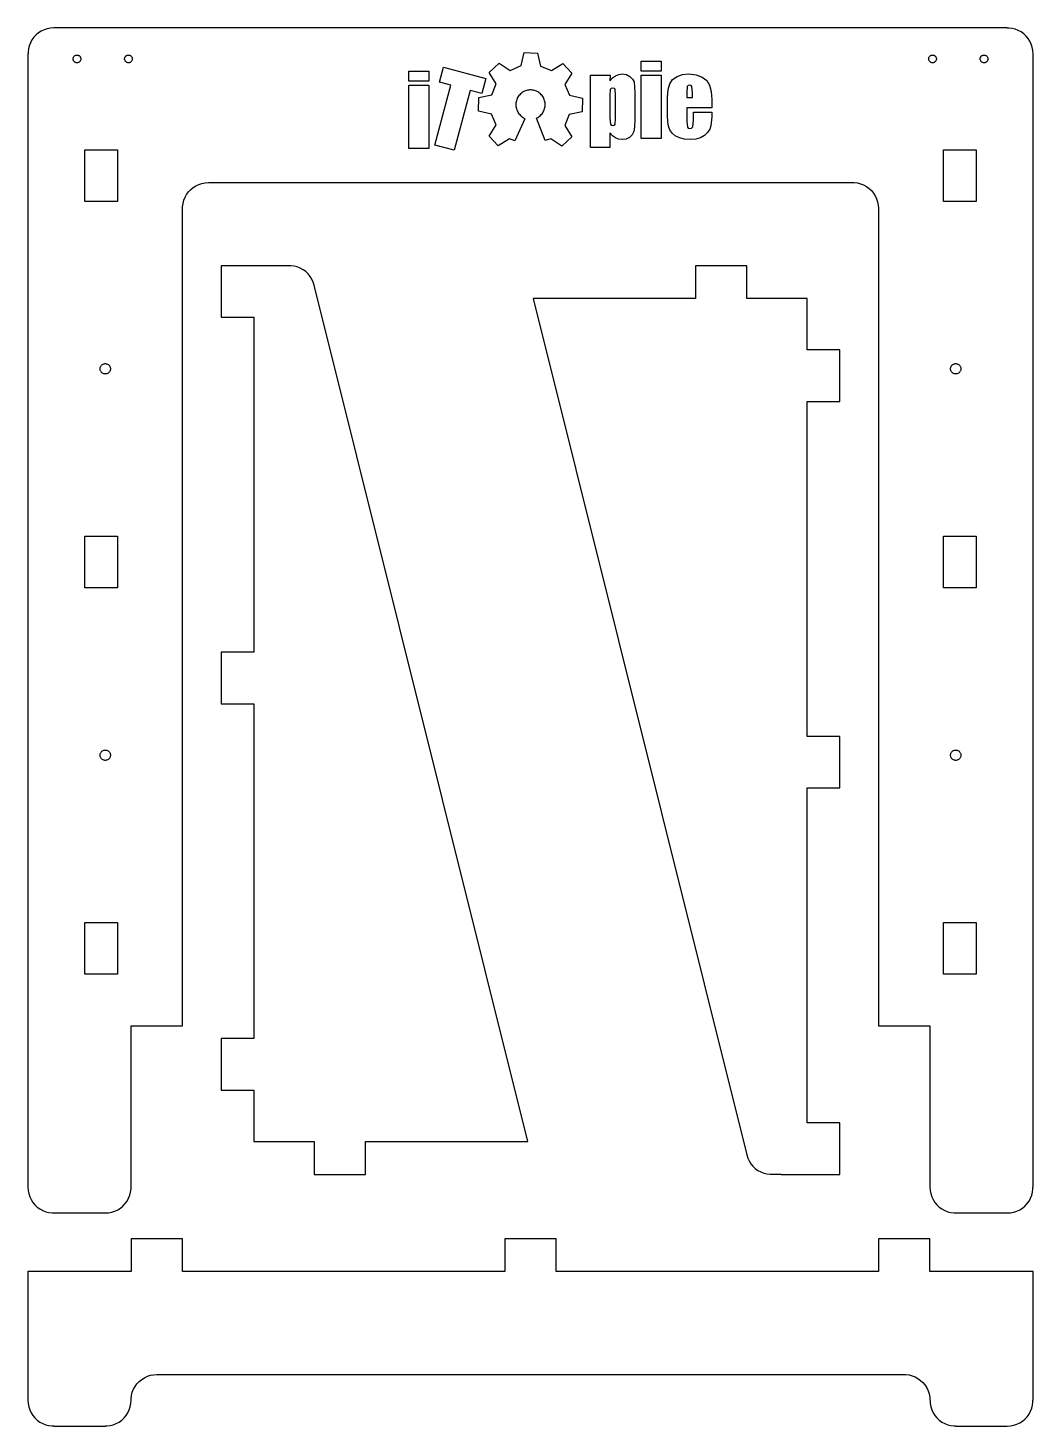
# Model space of a CAD drawing. Header units: metres. Extents: x -400 to 400, y 10 to 553.
# Drawn here: x -400 to -10, y 10 to 553 of the extents above; entities that cross this region are included whole.
import ezdxf

# ---------------------------------------------------------------- set-up
doc = ezdxf.new("R2010")
doc.units = ezdxf.units.M

msp = doc.modelspace()

# ---------------------------------------------------------------- linework, layer by layer
for p, q in [((-397.705, 549.074), (-398.443, 548.058)), ((-396.845, 549.99), (-397.705, 549.074)), ((-395.878, 550.79), (-396.845, 549.99)), ((-394.818, 551.463), (-395.878, 550.79)), ((-393.681, 551.998), (-394.818, 551.463)), ((-392.487, 552.386), (-393.681, 551.998)), ((-391.253, 552.621), (-392.487, 552.386)), ((-390, 552.7), (-391.253, 552.621)), ((-20, 552.7), (-390, 552.7)), ((-20, 552.68), (-20, 552.7)), ((-19.3721, 552.68), (-20, 552.68)), ((-18.1262, 552.523), (-19.3721, 552.68)), ((-16.9098, 552.211), (-18.1262, 552.523)), ((-15.7422, 551.748), (-16.9098, 552.211)), ((-14.6417, 551.143), (-15.7422, 551.748)), ((-13.6257, 550.405), (-14.6417, 551.143)), ((-12.7103, 549.545), (-13.6257, 550.405)), ((-11.9098, 548.578), (-12.7103, 549.545)), ((-11.2369, 547.518), (-11.9098, 548.578)), ((-399.98, 542.7), (-400, 542.7)), ((-400, 542.7), (-400, 102.7)), ((-399.823, 544.574), (-399.98, 543.328)), ((-399.98, 543.328), (-399.98, 542.7)), ((-399.511, 545.79), (-399.823, 544.574)), ((-399.048, 546.958), (-399.511, 545.79)), ((-398.443, 548.058), (-399.048, 546.958)), ((-208.661, 538.076), (-207.47, 543.134)), ((-207.47, 543.134), (-202.273, 542.923)), ((-202.273, 542.923), (-201.183, 537.884)), ((-10.7022, 546.381), (-11.2369, 547.518)), ((-10.3142, 545.187), (-10.7022, 546.381)), ((-10.0788, 543.953), (-10.3142, 545.187)), ((-10, 542.7), (-10.0788, 543.953)), ((-10, 102.7), (-10, 542.7)), ((-382.5, 540.7), (-382.488, 540.888)), ((-382.488, 540.512), (-382.5, 540.7)), ((-382.488, 540.888), (-382.453, 541.073)), ((-382.453, 540.327), (-382.488, 540.512)), ((-382.453, 541.073), (-382.395, 541.252)), ((-382.395, 540.148), (-382.453, 540.327)), ((-382.395, 541.252), (-382.314, 541.423)), ((-382.314, 539.977), (-382.395, 540.148)), ((-382.314, 541.423), (-382.214, 541.582)), ((-382.214, 539.818), (-382.314, 539.977)), ((-382.214, 541.582), (-382.093, 541.727)), ((-382.093, 539.673), (-382.214, 539.818)), ((-382.093, 541.727), (-381.956, 541.856)), ((-381.956, 539.544), (-382.093, 539.673)), ((-381.956, 541.856), (-381.804, 541.966)), ((-381.804, 539.434), (-381.956, 539.544)), ((-381.804, 541.966), (-381.639, 542.057)), ((-381.639, 539.343), (-381.804, 539.434)), ((-381.639, 542.057), (-381.464, 542.127)), ((-381.464, 539.273), (-381.639, 539.343)), ((-381.464, 542.127), (-381.281, 542.173)), ((-381.281, 539.227), (-381.464, 539.273)), ((-381.281, 542.173), (-381.094, 542.197)), ((-381.094, 539.203), (-381.281, 539.227)), ((-381.094, 542.197), (-380.906, 542.197)), ((-380.906, 539.203), (-381.094, 539.203)), ((-380.906, 542.197), (-380.719, 542.173)), ((-380.719, 539.227), (-380.906, 539.203)), ((-380.719, 542.173), (-380.536, 542.127)), ((-380.536, 539.273), (-380.719, 539.227)), ((-380.536, 542.127), (-380.361, 542.057)), ((-380.361, 539.343), (-380.536, 539.273)), ((-380.361, 542.057), (-380.196, 541.966)), ((-380.196, 539.434), (-380.361, 539.343)), ((-380.196, 541.966), (-380.044, 541.856)), ((-380.044, 539.544), (-380.196, 539.434)), ((-380.044, 541.856), (-379.907, 541.727)), ((-379.907, 539.673), (-380.044, 539.544)), ((-379.907, 541.727), (-379.786, 541.582)), ((-379.786, 539.818), (-379.907, 539.673)), ((-379.786, 541.582), (-379.686, 541.423)), ((-379.686, 539.977), (-379.786, 539.818)), ((-379.686, 541.423), (-379.605, 541.252)), ((-379.605, 540.148), (-379.686, 539.977)), ((-379.605, 541.252), (-379.547, 541.073)), ((-379.547, 540.327), (-379.605, 540.148)), ((-379.547, 541.073), (-379.512, 540.888)), ((-379.512, 540.512), (-379.547, 540.327)), ((-379.512, 540.888), (-379.5, 540.7)), ((-379.5, 540.7), (-379.512, 540.512)), ((-362.5, 540.7), (-362.488, 540.888)), ((-362.488, 540.512), (-362.5, 540.7)), ((-362.488, 540.888), (-362.453, 541.073)), ((-362.453, 540.327), (-362.488, 540.512)), ((-362.453, 541.073), (-362.395, 541.252)), ((-362.395, 540.148), (-362.453, 540.327)), ((-362.395, 541.252), (-362.314, 541.423)), ((-362.314, 539.977), (-362.395, 540.148)), ((-362.314, 541.423), (-362.214, 541.582)), ((-362.214, 539.818), (-362.314, 539.977)), ((-362.214, 541.582), (-362.093, 541.727)), ((-362.093, 539.673), (-362.214, 539.818)), ((-362.093, 541.727), (-361.956, 541.856)), ((-361.956, 539.544), (-362.093, 539.673)), ((-361.956, 541.856), (-361.804, 541.966)), ((-361.804, 539.434), (-361.956, 539.544)), ((-361.804, 541.966), (-361.639, 542.057)), ((-361.639, 539.343), (-361.804, 539.434)), ((-361.639, 542.057), (-361.464, 542.127)), ((-361.464, 539.273), (-361.639, 539.343)), ((-361.464, 542.127), (-361.281, 542.173)), ((-361.281, 539.227), (-361.464, 539.273)), ((-361.281, 542.173), (-361.094, 542.197)), ((-361.094, 539.203), (-361.281, 539.227)), ((-361.094, 542.197), (-360.906, 542.197)), ((-360.906, 539.203), (-361.094, 539.203)), ((-360.906, 542.197), (-360.719, 542.173)), ((-360.719, 539.227), (-360.906, 539.203)), ((-360.719, 542.173), (-360.536, 542.127)), ((-360.536, 539.273), (-360.719, 539.227)), ((-360.536, 542.127), (-360.361, 542.057)), ((-360.361, 539.343), (-360.536, 539.273)), ((-360.361, 542.057), (-360.196, 541.966)), ((-360.196, 539.434), (-360.361, 539.343)), ((-360.196, 541.966), (-360.044, 541.856)), ((-360.044, 539.544), (-360.196, 539.434)), ((-360.044, 541.856), (-359.907, 541.727)), ((-359.907, 539.673), (-360.044, 539.544)), ((-359.907, 541.727), (-359.786, 541.582)), ((-359.786, 539.818), (-359.907, 539.673)), ((-359.786, 541.582), (-359.686, 541.423)), ((-359.686, 539.977), (-359.786, 539.818)), ((-359.686, 541.423), (-359.605, 541.252)), ((-359.605, 540.148), (-359.686, 539.977)), ((-359.605, 541.252), (-359.547, 541.073)), ((-359.547, 540.327), (-359.605, 540.148)), ((-359.547, 541.073), (-359.512, 540.888)), ((-359.512, 540.512), (-359.547, 540.327)), ((-359.512, 540.888), (-359.5, 540.7)), ((-359.5, 540.7), (-359.512, 540.512)), ((-240.345, 531.638), (-238.791, 537.437)), ((-238.791, 537.437), (-222.324, 533.025)), ((-221.035, 535.469), (-217.212, 538.993)), ((-217.212, 538.993), (-212.877, 536.202)), ((-212.877, 536.202), (-208.661, 538.076)), ((-201.183, 537.884), (-196.877, 536.227)), ((-196.877, 536.227), (-192.458, 538.962)), ((-192.458, 538.962), (-188.933, 535.137)), ((-162.026, 535.887), (-162.026, 539.797)), ((-162.026, 539.797), (-154.318, 539.797)), ((-154.318, 539.797), (-154.318, 535.887)), ((-50.5, 540.7), (-50.4882, 540.888)), ((-50.4882, 540.512), (-50.5, 540.7)), ((-50.4882, 540.888), (-50.4529, 541.073)), ((-50.4529, 540.327), (-50.4882, 540.512)), ((-50.4529, 541.073), (-50.3947, 541.252)), ((-50.3947, 540.148), (-50.4529, 540.327)), ((-50.3947, 541.252), (-50.3145, 541.423)), ((-50.3145, 539.977), (-50.3947, 540.148)), ((-50.3145, 541.423), (-50.2135, 541.582)), ((-50.2135, 539.818), (-50.3145, 539.977)), ((-50.2135, 541.582), (-50.0934, 541.727)), ((-50.0934, 539.673), (-50.2135, 539.818)), ((-50.0934, 541.727), (-49.9561, 541.856)), ((-49.9561, 539.544), (-50.0934, 539.673)), ((-49.9561, 541.856), (-49.8037, 541.966)), ((-49.8037, 539.434), (-49.9561, 539.544)), ((-49.8037, 541.966), (-49.6387, 542.057)), ((-49.6387, 539.343), (-49.8037, 539.434)), ((-49.6387, 542.057), (-49.4635, 542.127)), ((-49.4635, 539.273), (-49.6387, 539.343)), ((-49.4635, 542.127), (-49.2811, 542.173)), ((-49.2811, 539.227), (-49.4635, 539.273)), ((-49.2811, 542.173), (-49.0942, 542.197)), ((-49.0942, 539.203), (-49.2811, 539.227)), ((-49.0942, 542.197), (-48.9058, 542.197)), ((-48.9058, 539.203), (-49.0942, 539.203)), ((-48.9058, 542.197), (-48.7189, 542.173)), ((-48.7189, 539.227), (-48.9058, 539.203)), ((-48.7189, 542.173), (-48.5365, 542.127)), ((-48.5365, 539.273), (-48.7189, 539.227)), ((-48.5365, 542.127), (-48.3613, 542.057)), ((-48.3613, 539.343), (-48.5365, 539.273)), ((-48.3613, 542.057), (-48.1963, 541.966)), ((-48.1963, 539.434), (-48.3613, 539.343)), ((-48.1963, 541.966), (-48.0439, 541.856)), ((-48.0439, 539.544), (-48.1963, 539.434)), ((-48.0439, 541.856), (-47.9066, 541.727)), ((-47.9066, 539.673), (-48.0439, 539.544)), ((-47.9066, 541.727), (-47.7865, 541.582)), ((-47.7865, 539.818), (-47.9066, 539.673)), ((-47.7865, 541.582), (-47.6855, 541.423)), ((-47.6855, 539.977), (-47.7865, 539.818)), ((-47.6855, 541.423), (-47.6053, 541.252)), ((-47.6053, 540.148), (-47.6855, 539.977)), ((-47.6053, 541.252), (-47.5471, 541.073)), ((-47.5471, 540.327), (-47.6053, 540.148)), ((-47.5471, 541.073), (-47.5118, 540.888)), ((-47.5118, 540.512), (-47.5471, 540.327)), ((-47.5118, 540.888), (-47.5, 540.7)), ((-47.5, 540.7), (-47.5118, 540.512)), ((-30.5, 540.7), (-30.4882, 540.888)), ((-30.4882, 540.512), (-30.5, 540.7)), ((-30.4882, 540.888), (-30.4529, 541.073)), ((-30.4529, 540.327), (-30.4882, 540.512)), ((-30.4529, 541.073), (-30.3947, 541.252)), ((-30.3947, 540.148), (-30.4529, 540.327)), ((-30.3947, 541.252), (-30.3145, 541.423)), ((-30.3145, 539.977), (-30.3947, 540.148)), ((-30.3145, 541.423), (-30.2135, 541.582)), ((-30.2135, 539.818), (-30.3145, 539.977)), ((-30.2135, 541.582), (-30.0935, 541.727)), ((-30.0935, 539.673), (-30.2135, 539.818)), ((-30.0935, 541.727), (-29.9561, 541.856)), ((-29.9561, 539.544), (-30.0935, 539.673)), ((-29.9561, 541.856), (-29.8037, 541.966)), ((-29.8037, 539.434), (-29.9561, 539.544)), ((-29.8037, 541.966), (-29.6387, 542.057)), ((-29.6387, 539.343), (-29.8037, 539.434)), ((-29.6387, 542.057), (-29.4635, 542.127)), ((-29.4635, 539.273), (-29.6387, 539.343)), ((-29.4635, 542.127), (-29.2811, 542.173)), ((-29.2811, 539.227), (-29.4635, 539.273)), ((-29.2811, 542.173), (-29.0942, 542.197)), ((-29.0942, 539.203), (-29.2811, 539.227)), ((-29.0942, 542.197), (-28.9058, 542.197)), ((-28.9058, 539.203), (-29.0942, 539.203)), ((-28.9058, 542.197), (-28.7189, 542.173)), ((-28.7189, 539.227), (-28.9058, 539.203)), ((-28.7189, 542.173), (-28.5365, 542.127)), ((-28.5365, 539.273), (-28.7189, 539.227)), ((-28.5365, 542.127), (-28.3613, 542.057)), ((-28.3613, 539.343), (-28.5365, 539.273)), ((-28.3613, 542.057), (-28.1963, 541.966)), ((-28.1963, 539.434), (-28.3613, 539.343)), ((-28.1963, 541.966), (-28.0439, 541.856)), ((-28.0439, 539.544), (-28.1963, 539.434)), ((-28.0439, 541.856), (-27.9066, 541.727)), ((-27.9066, 539.673), (-28.0439, 539.544)), ((-27.9066, 541.727), (-27.7865, 541.582)), ((-27.7865, 539.818), (-27.9066, 539.673)), ((-27.7865, 541.582), (-27.6855, 541.423)), ((-27.6855, 539.977), (-27.7865, 539.818)), ((-27.6855, 541.423), (-27.6053, 541.252)), ((-27.6053, 540.148), (-27.6855, 539.977)), ((-27.6053, 541.252), (-27.5471, 541.073)), ((-27.5471, 540.327), (-27.6053, 540.148)), ((-27.5471, 541.073), (-27.5118, 540.888)), ((-27.5118, 540.512), (-27.5471, 540.327)), ((-27.5118, 540.888), (-27.5, 540.7)), ((-27.5, 540.7), (-27.5118, 540.512)), ((-252.18, 531.987), (-252.18, 535.896)), ((-252.18, 535.896), (-244.471, 535.896)), ((-244.471, 531.987), (-252.18, 531.987)), ((-244.471, 535.896), (-244.471, 531.987)), ((-222.324, 533.025), (-223.878, 527.226)), ((-218.301, 531.05), (-221.035, 535.469)), ((-188.933, 535.137), (-191.724, 530.804)), ((-181.724, 506.295), (-181.724, 534.386)), ((-181.724, 534.386), (-174.108, 534.386)), ((-174.108, 534.386), (-174.237, 532.214)), ((-174.237, 532.214), (-173.187, 533.364)), ((-173.187, 533.364), (-172.032, 534.181)), ((-172.032, 534.181), (-170.772, 534.669)), ((-170.772, 534.669), (-169.401, 534.831)), ((-169.401, 534.831), (-167.777, 534.596)), ((-167.777, 534.596), (-166.391, 533.895)), ((-166.391, 533.895), (-165.359, 532.887)), ((-165.359, 532.887), (-164.806, 531.736)), ((-154.318, 535.887), (-162.026, 535.887)), ((-162.026, 509.797), (-162.026, 534.386)), ((-162.026, 534.386), (-154.318, 534.386)), ((-154.318, 534.386), (-154.318, 509.797)), ((-150.982, 530.986), (-149.834, 532.631)), ((-149.834, 532.631), (-148.129, 533.84)), ((-148.129, 533.84), (-145.998, 534.583)), ((-145.998, 534.583), (-143.57, 534.831)), ((-143.57, 534.831), (-140.696, 534.532)), ((-140.696, 534.532), (-138.373, 533.636)), ((-138.373, 533.636), (-136.631, 532.246)), ((-136.631, 532.246), (-135.501, 530.467)), ((-252.18, 505.896), (-252.18, 530.486)), ((-252.18, 530.486), (-244.471, 530.486)), ((-244.471, 530.486), (-244.471, 505.896)), ((-242.099, 507.265), (-235.888, 530.444)), ((-235.888, 530.444), (-240.345, 531.638)), ((-228.353, 528.426), (-234.563, 505.247)), ((-223.878, 527.226), (-228.353, 528.426)), ((-224.996, 525.652), (-219.958, 526.744)), ((-219.958, 526.744), (-218.301, 531.05)), ((-209.484, 526.46), (-209.747, 526.096)), ((-209.192, 526.801), (-209.484, 526.46)), ((-208.876, 527.118), (-209.192, 526.801)), ((-208.535, 527.409), (-208.876, 527.118)), ((-208.172, 527.673), (-208.535, 527.409)), ((-207.79, 527.907), (-208.172, 527.673)), ((-207.391, 528.11), (-207.79, 527.907)), ((-206.977, 528.282), (-207.391, 528.11)), ((-206.55, 528.421), (-206.977, 528.282)), ((-206.114, 528.525), (-206.55, 528.421)), ((-205.671, 528.596), (-206.114, 528.525)), ((-205.225, 528.631), (-205.671, 528.596)), ((-204.775, 528.631), (-205.225, 528.631)), ((-204.329, 528.596), (-204.775, 528.631)), ((-203.886, 528.525), (-204.329, 528.596)), ((-203.45, 528.421), (-203.886, 528.525)), ((-203.023, 528.282), (-203.45, 528.421)), ((-202.609, 528.11), (-203.023, 528.282)), ((-202.21, 527.907), (-202.609, 528.11)), ((-201.828, 527.673), (-202.21, 527.907)), ((-201.465, 527.409), (-201.828, 527.673)), ((-201.124, 527.118), (-201.465, 527.409)), ((-200.808, 526.801), (-201.124, 527.118)), ((-200.516, 526.46), (-200.808, 526.801)), ((-200.253, 526.096), (-200.516, 526.46)), ((-191.724, 530.804), (-189.851, 526.588)), ((-189.851, 526.588), (-184.792, 525.396)), ((-174.024, 528.82), (-174.207, 526.511)), ((-174.207, 526.511), (-174.207, 517.752)), ((-173.68, 529.237), (-174.024, 528.82)), ((-173.07, 529.376), (-173.68, 529.237)), ((-172.459, 529.256), (-173.07, 529.376)), ((-172.144, 528.894), (-172.459, 529.256)), ((-172, 526.518), (-172.144, 528.894)), ((-172.001, 517.445), (-172, 526.518)), ((-164.806, 531.736), (-164.491, 527.586)), ((-164.491, 527.586), (-164.491, 517.227)), ((-151.854, 525.899), (-151.636, 528.783)), ((-151.636, 528.783), (-150.982, 530.986)), ((-144.182, 530.004), (-144.367, 527.456)), ((-144.367, 527.456), (-144.367, 525.658)), ((-143.849, 530.358), (-144.182, 530.004)), ((-143.219, 530.476), (-143.849, 530.358)), ((-142.695, 530.338), (-143.219, 530.476)), ((-142.385, 529.921), (-142.695, 530.338)), ((-142.181, 527.456), (-142.385, 529.921)), ((-142.181, 525.658), (-142.181, 527.456)), ((-135.501, 530.467), (-134.883, 528.093)), ((-134.883, 528.093), (-134.676, 524.917)), ((-225.208, 520.456), (-224.996, 525.652)), ((-210.67, 523.596), (-210.704, 523.148)), ((-210.704, 523.148), (-210.704, 522.7)), ((-210.704, 522.7), (-210.669, 522.253)), ((-210.6, 524.038), (-210.67, 523.596)), ((-210.669, 522.253), (-210.599, 521.81)), ((-210.495, 524.474), (-210.6, 524.038)), ((-210.599, 521.81), (-210.494, 521.374)), ((-210.356, 524.9), (-210.495, 524.474)), ((-210.494, 521.374), (-210.355, 520.948)), ((-210.185, 525.315), (-210.356, 524.9)), ((-209.981, 525.715), (-210.185, 525.315)), ((-209.747, 526.096), (-209.981, 525.715)), ((-200.019, 525.715), (-200.253, 526.096)), ((-199.815, 525.315), (-200.019, 525.715)), ((-199.644, 524.9), (-199.815, 525.315)), ((-199.645, 520.948), (-199.506, 521.374)), ((-199.505, 524.474), (-199.644, 524.9)), ((-199.506, 521.374), (-199.401, 521.81)), ((-199.4, 524.038), (-199.505, 524.474)), ((-199.401, 521.81), (-199.331, 522.253)), ((-199.33, 523.596), (-199.4, 524.038)), ((-199.331, 522.253), (-199.296, 522.7)), ((-199.296, 523.148), (-199.33, 523.596)), ((-199.296, 522.7), (-199.296, 523.148)), ((-184.792, 525.396), (-185.004, 520.2)), ((-151.854, 518.728), (-151.854, 525.899)), ((-144.367, 525.658), (-142.181, 525.658)), ((-134.676, 521.656), (-144.367, 521.656)), ((-144.367, 521.656), (-144.367, 516.338)), ((-134.676, 524.917), (-134.676, 521.656)), ((-220.149, 519.265), (-225.208, 520.456)), ((-218.276, 515.049), (-220.149, 519.265)), ((-207.255, 517.405), (-211.019, 508.88)), ((-210.355, 520.948), (-210.184, 520.534)), ((-210.184, 520.534), (-209.979, 520.135)), ((-209.979, 520.135), (-209.745, 519.752)), ((-209.745, 519.752), (-209.481, 519.389)), ((-209.481, 519.389), (-209.19, 519.049)), ((-209.19, 519.049), (-208.873, 518.732)), ((-208.873, 518.732), (-208.532, 518.441)), ((-208.532, 518.441), (-208.169, 518.178)), ((-208.169, 518.178), (-207.786, 517.943)), ((-207.786, 517.943), (-207.255, 517.405)), ((-202.613, 517.74), (-202.214, 517.943)), ((-199.323, 509.022), (-202.613, 517.74)), ((-202.214, 517.943), (-201.831, 518.178)), ((-201.831, 518.178), (-201.468, 518.441)), ((-201.468, 518.441), (-201.127, 518.732)), ((-201.127, 518.732), (-200.81, 519.049)), ((-200.81, 519.049), (-200.519, 519.389)), ((-200.519, 519.389), (-200.255, 519.752)), ((-200.255, 519.752), (-200.021, 520.135)), ((-200.021, 520.135), (-199.816, 520.534)), ((-199.816, 520.534), (-199.645, 520.948)), ((-190.042, 519.108), (-191.699, 514.803)), ((-185.004, 520.2), (-190.042, 519.108)), ((-174.207, 517.752), (-174.016, 515.362)), ((-172.153, 515.316), (-172.001, 517.445)), ((-164.491, 517.227), (-164.591, 514.357)), ((-151.756, 516.312), (-151.854, 518.728)), ((-151.464, 514.55), (-151.756, 516.312)), ((-144.367, 516.338), (-144.127, 514.188)), ((-142.061, 514.346), (-141.773, 516.819)), ((-141.773, 516.819), (-141.773, 520.062)), ((-141.773, 520.062), (-134.676, 520.062)), ((-134.676, 518.247), (-134.964, 514.744)), ((-134.676, 520.062), (-134.676, 518.247)), ((-221.067, 510.715), (-218.276, 515.049)), ((-217.542, 506.89), (-221.067, 510.715)), ((-188.965, 510.384), (-192.788, 506.859)), ((-191.699, 514.803), (-188.965, 510.384)), ((-173.205, 510.809), (-174.237, 511.932)), ((-174.237, 511.932), (-174.237, 506.295)), ((-174.016, 515.362), (-173.663, 514.945)), ((-173.663, 514.945), (-173.052, 514.806)), ((-172.069, 510.002), (-173.205, 510.809)), ((-173.052, 514.806), (-172.466, 514.934)), ((-172.466, 514.934), (-172.153, 515.316)), ((-166.52, 510.195), (-167.88, 509.563)), ((-165.496, 511.181), (-166.52, 510.195)), ((-164.89, 512.456), (-165.496, 511.181)), ((-164.591, 514.357), (-164.89, 512.456)), ((-150.92, 513.174), (-151.464, 514.55)), ((-150.065, 511.919), (-150.92, 513.174)), ((-148.854, 510.85), (-150.065, 511.919)), ((-147.239, 510.038), (-148.854, 510.85)), ((-144.127, 514.188), (-143.774, 513.827)), ((-143.774, 513.827), (-143.2, 513.707)), ((-143.2, 513.707), (-142.489, 513.866)), ((-142.489, 513.866), (-142.061, 514.346)), ((-137.504, 510.916), (-138.984, 510.047)), ((-136.307, 512.132), (-137.504, 510.916)), ((-135.443, 513.479), (-136.307, 512.132)), ((-134.964, 514.744), (-135.443, 513.479)), ((-378, 485.4), (-378, 505.4)), ((-378, 505.4), (-365.3, 505.4)), ((-365.3, 505.4), (-365.3, 485.4)), ((-244.471, 505.896), (-252.18, 505.896)), ((-234.563, 505.247), (-242.099, 507.265)), ((-213.123, 509.625), (-217.542, 506.89)), ((-211.019, 508.88), (-213.123, 509.625)), ((-197.123, 509.65), (-199.323, 509.022)), ((-192.788, 506.859), (-197.123, 509.65)), ((-174.237, 506.295), (-181.724, 506.295)), ((-170.833, 509.514), (-172.069, 510.002)), ((-169.494, 509.352), (-170.833, 509.514)), ((-167.88, 509.563), (-169.494, 509.352)), ((-154.318, 509.797), (-162.026, 509.797)), ((-145.284, 509.523), (-147.239, 510.038)), ((-143.052, 509.352), (-145.284, 509.523)), ((-140.812, 509.526), (-143.052, 509.352)), ((-138.984, 510.047), (-140.812, 509.526)), ((-44.7, 485.4), (-44.7, 505.4)), ((-44.7, 505.4), (-32, 505.4)), ((-32, 505.4), (-32, 485.4)), ((-338.443, 488.058), (-337.705, 489.074)), ((-337.705, 489.074), (-336.845, 489.99)), ((-336.845, 489.99), (-335.878, 490.79)), ((-335.878, 490.79), (-334.818, 491.463)), ((-334.818, 491.463), (-333.681, 491.998)), ((-333.681, 491.998), (-332.487, 492.386)), ((-332.487, 492.386), (-331.253, 492.621)), ((-331.253, 492.621), (-330, 492.7)), ((-330, 492.7), (-80, 492.7)), ((-80, 492.7), (-80, 492.68)), ((-80, 492.68), (-79.3721, 492.68)), ((-79.3721, 492.68), (-78.1262, 492.523)), ((-78.1262, 492.523), (-76.9098, 492.211)), ((-76.9098, 492.211), (-75.7422, 491.748)), ((-75.7422, 491.748), (-74.6417, 491.143)), ((-74.6417, 491.143), (-73.6257, 490.405)), ((-73.6257, 490.405), (-72.7103, 489.545)), ((-72.7103, 489.545), (-71.9098, 488.578)), ((-71.9098, 488.578), (-71.2369, 487.518)), ((-365.3, 485.4), (-378, 485.4)), ((-339.98, 483.328), (-339.823, 484.574)), ((-339.98, 482.7), (-339.98, 483.328)), ((-339.823, 484.574), (-339.511, 485.79)), ((-339.511, 485.79), (-339.048, 486.958)), ((-339.048, 486.958), (-338.443, 488.058)), ((-71.2369, 487.518), (-70.7022, 486.381)), ((-70.7022, 486.381), (-70.3142, 485.187)), ((-70.3142, 485.187), (-70.0788, 483.953)), ((-70.0788, 483.953), (-70, 482.7)), ((-32, 485.4), (-44.7, 485.4)), ((-340, 165.4), (-340, 482.7)), ((-340, 482.7), (-339.98, 482.7)), ((-70, 482.7), (-70, 165.4)), ((-302.3, 460.4), (-325, 460.4)), ((-325, 460.4), (-325, 440.4)), ((-302.3, 460.38), (-302.3, 460.4)), ((-297.956, 460.38), (-302.3, 460.38)), ((-296.711, 460.223), (-297.956, 460.38)), ((-295.494, 459.911), (-296.711, 460.223)), ((-294.327, 459.448), (-295.494, 459.911)), ((-293.226, 458.843), (-294.327, 459.448)), ((-292.21, 458.105), (-293.226, 458.843)), ((-291.295, 457.245), (-292.21, 458.105)), ((-290.494, 456.278), (-291.295, 457.245)), ((-289.821, 455.218), (-290.494, 456.278)), ((-121, 460.4), (-141, 460.4)), ((-141, 460.4), (-141, 447.7)), ((-121, 447.7), (-121, 460.4)), ((-289.287, 454.081), (-289.821, 455.218)), ((-288.899, 452.887), (-289.287, 454.081)), ((-206, 120.4), (-288.899, 452.887)), ((-141, 447.7), (-204, 447.7)), ((-204, 447.7), (-121.101, 115.213)), ((-97.7, 447.7), (-121, 447.7)), ((-97.7, 427.7), (-97.7, 447.7)), ((-325, 440.4), (-312.3, 440.4)), ((-312.3, 440.4), (-312.3, 310.4)), ((-85, 427.7), (-97.7, 427.7)), ((-85, 407.7), (-85, 427.7)), ((-372, 420.4), (-371.984, 420.651)), ((-371.984, 420.149), (-372, 420.4)), ((-371.984, 420.651), (-371.937, 420.897)), ((-371.937, 419.903), (-371.984, 420.149)), ((-371.937, 420.897), (-371.86, 421.136)), ((-371.86, 419.664), (-371.937, 419.903)), ((-371.86, 421.136), (-371.753, 421.363)), ((-371.753, 419.436), (-371.86, 419.664)), ((-371.753, 421.363), (-371.618, 421.576)), ((-371.618, 419.224), (-371.753, 419.436)), ((-371.618, 421.576), (-371.458, 421.769)), ((-371.458, 419.031), (-371.618, 419.224)), ((-371.458, 421.769), (-371.275, 421.941)), ((-371.275, 418.859), (-371.458, 419.031)), ((-371.275, 421.941), (-371.072, 422.089)), ((-371.072, 418.711), (-371.275, 418.859)), ((-371.072, 422.089), (-370.852, 422.21)), ((-370.852, 418.59), (-371.072, 418.711)), ((-370.852, 422.21), (-370.618, 422.302)), ((-370.618, 418.498), (-370.852, 418.59)), ((-370.618, 422.302), (-370.375, 422.365)), ((-370.375, 418.435), (-370.618, 418.498)), ((-370.375, 422.365), (-370.126, 422.396)), ((-370.126, 418.404), (-370.375, 418.435)), ((-370.126, 422.396), (-369.874, 422.396)), ((-369.874, 418.404), (-370.126, 418.404)), ((-369.874, 422.396), (-369.625, 422.365)), ((-369.625, 418.435), (-369.874, 418.404)), ((-369.625, 422.365), (-369.382, 422.302)), ((-369.382, 418.498), (-369.625, 418.435)), ((-369.382, 422.302), (-369.148, 422.21)), ((-369.148, 418.59), (-369.382, 418.498)), ((-369.148, 422.21), (-368.928, 422.089)), ((-368.928, 418.711), (-369.148, 418.59)), ((-368.928, 422.089), (-368.725, 421.941)), ((-368.725, 418.859), (-368.928, 418.711)), ((-368.725, 421.941), (-368.542, 421.769)), ((-368.542, 419.031), (-368.725, 418.859)), ((-368.542, 421.769), (-368.382, 421.576)), ((-368.382, 419.224), (-368.542, 419.031)), ((-368.382, 421.576), (-368.247, 421.363)), ((-368.247, 419.436), (-368.382, 419.224)), ((-368.247, 421.363), (-368.14, 421.136)), ((-368.14, 419.664), (-368.247, 419.436)), ((-368.14, 421.136), (-368.063, 420.897)), ((-368.063, 419.903), (-368.14, 419.664)), ((-368.063, 420.897), (-368.016, 420.651)), ((-368.016, 420.149), (-368.063, 419.903)), ((-368.016, 420.651), (-368, 420.4)), ((-368, 420.4), (-368.016, 420.149)), ((-42, 420.4), (-41.9842, 420.651)), ((-41.9842, 420.149), (-42, 420.4)), ((-41.9842, 420.651), (-41.9372, 420.897)), ((-41.9372, 419.903), (-41.9842, 420.149)), ((-41.9372, 420.897), (-41.8595, 421.136)), ((-41.8595, 419.664), (-41.9372, 419.903)), ((-41.8595, 421.136), (-41.7526, 421.363)), ((-41.7526, 419.436), (-41.8595, 419.664)), ((-41.7526, 421.363), (-41.618, 421.576)), ((-41.618, 419.224), (-41.7526, 419.436)), ((-41.618, 421.576), (-41.4579, 421.769)), ((-41.4579, 419.031), (-41.618, 419.224)), ((-41.4579, 421.769), (-41.2748, 421.941)), ((-41.2748, 418.859), (-41.4579, 419.031)), ((-41.2748, 421.941), (-41.0716, 422.089)), ((-41.0716, 418.711), (-41.2748, 418.859)), ((-41.0716, 422.089), (-40.8515, 422.21)), ((-40.8515, 418.59), (-41.0716, 418.711)), ((-40.8515, 422.21), (-40.618, 422.302)), ((-40.618, 418.498), (-40.8515, 418.59)), ((-40.618, 422.302), (-40.3748, 422.365)), ((-40.3748, 418.435), (-40.618, 418.498)), ((-40.3748, 422.365), (-40.1256, 422.396)), ((-40.1256, 418.404), (-40.3748, 418.435)), ((-40.1256, 422.396), (-39.8744, 422.396)), ((-39.8744, 418.404), (-40.1256, 418.404)), ((-39.8744, 422.396), (-39.6252, 422.365)), ((-39.6252, 418.435), (-39.8744, 418.404)), ((-39.6252, 422.365), (-39.382, 422.302)), ((-39.382, 418.498), (-39.6252, 418.435)), ((-39.382, 422.302), (-39.1485, 422.21)), ((-39.1485, 418.59), (-39.382, 418.498)), ((-39.1485, 422.21), (-38.9284, 422.089)), ((-38.9284, 418.711), (-39.1485, 418.59)), ((-38.9284, 422.089), (-38.7252, 421.941)), ((-38.7252, 418.859), (-38.9284, 418.711)), ((-38.7252, 421.941), (-38.5421, 421.769)), ((-38.5421, 419.031), (-38.7252, 418.859)), ((-38.5421, 421.769), (-38.382, 421.576)), ((-38.382, 419.224), (-38.5421, 419.031)), ((-38.382, 421.576), (-38.2474, 421.363)), ((-38.2474, 419.436), (-38.382, 419.224)), ((-38.2474, 421.363), (-38.1405, 421.136)), ((-38.1405, 419.664), (-38.2474, 419.436)), ((-38.1405, 421.136), (-38.0628, 420.897)), ((-38.0628, 419.903), (-38.1405, 419.664)), ((-38.0628, 420.897), (-38.0158, 420.651)), ((-38.0158, 420.149), (-38.0628, 419.903)), ((-38.0158, 420.651), (-38, 420.4)), ((-38, 420.4), (-38.0158, 420.149)), ((-97.7, 277.7), (-97.7, 407.7)), ((-97.7, 407.7), (-85, 407.7)), ((-378, 335.4), (-378, 355.4)), ((-378, 355.4), (-365.3, 355.4)), ((-365.3, 355.4), (-365.3, 335.4)), ((-44.7, 335.4), (-44.7, 355.4)), ((-44.7, 355.4), (-32, 355.4)), ((-32, 355.4), (-32, 335.4)), ((-365.3, 335.4), (-378, 335.4)), ((-32, 335.4), (-44.7, 335.4)), ((-312.3, 310.4), (-325, 310.4)), ((-325, 310.4), (-325, 290.4)), ((-325, 290.4), (-312.3, 290.4)), ((-312.3, 290.4), (-312.3, 160.4)), ((-85, 277.7), (-97.7, 277.7)), ((-85, 257.7), (-85, 277.7)), ((-371.86, 271.136), (-371.753, 271.363)), ((-371.753, 271.363), (-371.618, 271.576)), ((-371.618, 271.576), (-371.458, 271.769)), ((-371.458, 271.769), (-371.275, 271.941)), ((-371.275, 271.941), (-371.072, 272.089)), ((-371.072, 272.089), (-370.852, 272.21)), ((-370.852, 272.21), (-370.618, 272.302)), ((-370.618, 272.302), (-370.375, 272.365)), ((-370.375, 272.365), (-370.126, 272.396)), ((-370.126, 272.396), (-369.874, 272.396)), ((-369.874, 272.396), (-369.625, 272.365)), ((-369.625, 272.365), (-369.382, 272.302)), ((-369.382, 272.302), (-369.148, 272.21)), ((-369.148, 272.21), (-368.928, 272.089)), ((-368.928, 272.089), (-368.725, 271.941)), ((-368.725, 271.941), (-368.542, 271.769)), ((-368.542, 271.769), (-368.382, 271.576)), ((-368.382, 271.576), (-368.247, 271.363)), ((-368.247, 271.363), (-368.14, 271.136)), ((-41.8595, 271.136), (-41.7526, 271.363)), ((-41.7526, 271.363), (-41.618, 271.576)), ((-41.618, 271.576), (-41.4579, 271.769)), ((-41.4579, 271.769), (-41.2748, 271.941)), ((-41.2748, 271.941), (-41.0716, 272.089)), ((-41.0716, 272.089), (-40.8515, 272.21)), ((-40.8515, 272.21), (-40.618, 272.302)), ((-40.618, 272.302), (-40.3748, 272.365)), ((-40.3748, 272.365), (-40.1256, 272.396)), ((-40.1256, 272.396), (-39.8744, 272.396)), ((-39.8744, 272.396), (-39.6252, 272.365)), ((-39.6252, 272.365), (-39.382, 272.302)), ((-39.382, 272.302), (-39.1485, 272.21)), ((-39.1485, 272.21), (-38.9284, 272.089)), ((-38.9284, 272.089), (-38.7252, 271.941)), ((-38.7252, 271.941), (-38.5421, 271.769)), ((-38.5421, 271.769), (-38.382, 271.576)), ((-38.382, 271.576), (-38.2474, 271.363)), ((-38.2474, 271.363), (-38.1405, 271.136)), ((-372, 270.4), (-371.984, 270.651)), ((-371.984, 270.149), (-372, 270.4)), ((-371.984, 270.651), (-371.937, 270.897)), ((-371.937, 269.903), (-371.984, 270.149)), ((-371.937, 270.897), (-371.86, 271.136)), ((-371.86, 269.664), (-371.937, 269.903)), ((-371.753, 269.436), (-371.86, 269.664)), ((-371.618, 269.224), (-371.753, 269.436)), ((-371.458, 269.031), (-371.618, 269.224)), ((-371.275, 268.859), (-371.458, 269.031)), ((-371.072, 268.711), (-371.275, 268.859)), ((-370.852, 268.59), (-371.072, 268.711)), ((-370.618, 268.498), (-370.852, 268.59)), ((-370.375, 268.435), (-370.618, 268.498)), ((-370.126, 268.404), (-370.375, 268.435)), ((-369.874, 268.404), (-370.126, 268.404)), ((-369.625, 268.435), (-369.874, 268.404)), ((-369.382, 268.498), (-369.625, 268.435)), ((-369.148, 268.59), (-369.382, 268.498)), ((-368.928, 268.711), (-369.148, 268.59)), ((-368.725, 268.859), (-368.928, 268.711)), ((-368.542, 269.031), (-368.725, 268.859)), ((-368.382, 269.224), (-368.542, 269.031)), ((-368.247, 269.436), (-368.382, 269.224)), ((-368.14, 269.664), (-368.247, 269.436)), ((-368.14, 271.136), (-368.063, 270.897)), ((-368.063, 269.903), (-368.14, 269.664)), ((-368.063, 270.897), (-368.016, 270.651)), ((-368.016, 270.149), (-368.063, 269.903)), ((-368.016, 270.651), (-368, 270.4)), ((-368, 270.4), (-368.016, 270.149)), ((-42, 270.4), (-41.9842, 270.651)), ((-41.9842, 270.149), (-42, 270.4)), ((-41.9842, 270.651), (-41.9372, 270.897)), ((-41.9372, 269.903), (-41.9842, 270.149)), ((-41.9372, 270.897), (-41.8595, 271.136)), ((-41.8595, 269.664), (-41.9372, 269.903)), ((-41.7526, 269.436), (-41.8595, 269.664)), ((-41.618, 269.224), (-41.7526, 269.436)), ((-41.4579, 269.031), (-41.618, 269.224)), ((-41.2748, 268.859), (-41.4579, 269.031)), ((-41.0716, 268.711), (-41.2748, 268.859)), ((-40.8515, 268.59), (-41.0716, 268.711)), ((-40.618, 268.498), (-40.8515, 268.59)), ((-40.3748, 268.435), (-40.618, 268.498)), ((-40.1256, 268.404), (-40.3748, 268.435)), ((-39.8744, 268.404), (-40.1256, 268.404)), ((-39.6252, 268.435), (-39.8744, 268.404)), ((-39.382, 268.498), (-39.6252, 268.435)), ((-39.1485, 268.59), (-39.382, 268.498)), ((-38.9284, 268.711), (-39.1485, 268.59)), ((-38.7252, 268.859), (-38.9284, 268.711)), ((-38.5421, 269.031), (-38.7252, 268.859)), ((-38.382, 269.224), (-38.5421, 269.031)), ((-38.2474, 269.436), (-38.382, 269.224)), ((-38.1405, 269.664), (-38.2474, 269.436)), ((-38.1405, 271.136), (-38.0628, 270.897)), ((-38.0628, 269.903), (-38.1405, 269.664)), ((-38.0628, 270.897), (-38.0158, 270.651)), ((-38.0158, 270.149), (-38.0628, 269.903)), ((-38.0158, 270.651), (-38, 270.4)), ((-38, 270.4), (-38.0158, 270.149)), ((-97.7, 127.7), (-97.7, 257.7)), ((-97.7, 257.7), (-85, 257.7)), ((-378, 185.4), (-378, 205.4)), ((-378, 205.4), (-365.3, 205.4)), ((-365.3, 205.4), (-365.3, 185.4)), ((-44.7, 185.4), (-44.7, 205.4)), ((-44.7, 205.4), (-32, 205.4)), ((-32, 205.4), (-32, 185.4)), ((-365.3, 185.4), (-378, 185.4)), ((-32, 185.4), (-44.7, 185.4)), ((-360, 102.7), (-360, 165.4)), ((-360, 165.4), (-340, 165.4)), ((-70, 165.4), (-50, 165.4)), ((-50, 165.4), (-50, 102.7)), ((-312.3, 160.4), (-325, 160.4)), ((-325, 160.4), (-325, 140.4)), ((-325, 140.4), (-312.3, 140.4)), ((-312.3, 140.4), (-312.3, 120.4)), ((-85, 127.7), (-97.7, 127.7)), ((-85, 107.7), (-85, 127.7)), ((-312.3, 120.4), (-289, 120.4)), ((-289, 120.4), (-289, 107.7)), ((-269, 120.4), (-206, 120.4)), ((-269, 107.7), (-269, 120.4)), ((-121.101, 115.213), (-120.713, 114.019)), ((-120.713, 114.019), (-120.179, 112.882)), ((-120.179, 112.882), (-119.506, 111.822)), ((-119.506, 111.822), (-118.705, 110.855)), ((-118.705, 110.855), (-117.79, 109.995)), ((-117.79, 109.995), (-116.774, 109.257)), ((-116.774, 109.257), (-115.673, 108.652)), ((-115.673, 108.652), (-114.506, 108.189)), ((-289, 107.7), (-269, 107.7)), ((-114.506, 108.189), (-113.289, 107.877)), ((-113.289, 107.877), (-112.044, 107.72)), ((-112.044, 107.72), (-107.7, 107.72)), ((-107.7, 107.72), (-107.7, 107.7)), ((-107.7, 107.7), (-85, 107.7)), ((-400, 102.7), (-399.921, 101.447)), ((-399.921, 101.447), (-399.686, 100.213)), ((-399.686, 100.213), (-399.298, 99.0187)), ((-399.298, 99.0187), (-398.763, 97.8824)), ((-398.763, 97.8824), (-398.09, 96.8221)), ((-361.557, 97.3417), (-360.952, 98.4422)), ((-360.952, 98.4422), (-360.489, 99.6098)), ((-360.489, 99.6098), (-360.177, 100.826)), ((-360.177, 100.826), (-360.02, 102.072)), ((-360.02, 102.072), (-360.02, 102.7)), ((-360.02, 102.7), (-360, 102.7)), ((-50, 102.7), (-49.9212, 101.447)), ((-49.9212, 101.447), (-49.6858, 100.213)), ((-49.6858, 100.213), (-49.2978, 99.0187)), ((-49.2978, 99.0187), (-48.7631, 97.8824)), ((-48.7631, 97.8824), (-48.0902, 96.8221)), ((-11.5567, 97.3417), (-10.9517, 98.4422)), ((-10.9517, 98.4422), (-10.4894, 99.6098)), ((-10.4894, 99.6098), (-10.1771, 100.826)), ((-10.1771, 100.826), (-10.0197, 102.072)), ((-10.0197, 102.072), (-10.0197, 102.7)), ((-10.0197, 102.7), (-10, 102.7)), ((-398.09, 96.8221), (-397.29, 95.8545)), ((-397.29, 95.8545), (-396.374, 94.9949)), ((-396.374, 94.9949), (-395.358, 94.2567)), ((-395.358, 94.2567), (-394.258, 93.6517)), ((-394.258, 93.6517), (-393.09, 93.1894)), ((-393.09, 93.1894), (-391.874, 92.8771)), ((-391.874, 92.8771), (-390.628, 92.7197)), ((-390.628, 92.7197), (-390, 92.7197)), ((-390, 92.7197), (-390, 92.7)), ((-390, 92.7), (-370, 92.7)), ((-370, 92.7), (-368.747, 92.7788)), ((-368.747, 92.7788), (-367.513, 93.0141)), ((-367.513, 93.0141), (-366.319, 93.4022)), ((-366.319, 93.4022), (-365.182, 93.9369)), ((-365.182, 93.9369), (-364.122, 94.6098)), ((-364.122, 94.6098), (-363.155, 95.4103)), ((-363.155, 95.4103), (-362.295, 96.3257)), ((-362.295, 96.3257), (-361.557, 97.3417)), ((-48.0902, 96.8221), (-47.2897, 95.8545)), ((-47.2897, 95.8545), (-46.3743, 94.9949)), ((-46.3743, 94.9949), (-45.3583, 94.2567)), ((-45.3583, 94.2567), (-44.2578, 93.6517)), ((-44.2578, 93.6517), (-43.0902, 93.1894)), ((-43.0902, 93.1894), (-41.8738, 92.8771)), ((-41.8738, 92.8771), (-40.6279, 92.7197)), ((-40.6279, 92.7197), (-40, 92.7197)), ((-40, 92.7197), (-40, 92.7)), ((-40, 92.7), (-20, 92.7)), ((-20, 92.7), (-18.7467, 92.7788)), ((-18.7467, 92.7788), (-17.5131, 93.0141)), ((-17.5131, 93.0141), (-16.3187, 93.4022)), ((-16.3187, 93.4022), (-15.1824, 93.9369)), ((-15.1824, 93.9369), (-14.1221, 94.6098)), ((-14.1221, 94.6098), (-13.1545, 95.4103)), ((-13.1545, 95.4103), (-12.2949, 96.3257)), ((-12.2949, 96.3257), (-11.5567, 97.3417)), ((-340, 82.7), (-360, 82.7)), ((-360, 82.7), (-360, 70)), ((-340, 70), (-340, 82.7)), ((-195, 82.7), (-215, 82.7)), ((-215, 82.7), (-215, 70)), ((-195, 70), (-195, 82.7)), ((-50, 82.7), (-70, 82.7)), ((-70, 82.7), (-70, 70)), ((-50, 70), (-50, 82.7)), ((-360, 70), (-400, 70)), ((-400, 70), (-400, 20)), ((-215, 70), (-340, 70)), ((-70, 70), (-195, 70)), ((-10, 70), (-50, 70)), ((-10, 20), (-10, 70)), ((-357.705, 26.3743), (-356.845, 27.2897)), ((-356.845, 27.2897), (-355.878, 28.0902)), ((-355.878, 28.0902), (-354.818, 28.7631)), ((-354.818, 28.7631), (-353.681, 29.2978)), ((-353.681, 29.2978), (-352.487, 29.6858)), ((-352.487, 29.6858), (-351.253, 29.9212)), ((-351.253, 29.9212), (-350, 30)), ((-350, 30), (-60, 30)), ((-60, 30), (-60, 29.9803)), ((-60, 29.9803), (-59.3721, 29.9803)), ((-59.3721, 29.9803), (-58.1262, 29.8229)), ((-58.1262, 29.8229), (-56.9098, 29.5106)), ((-56.9098, 29.5106), (-55.7422, 29.0483)), ((-55.7422, 29.0483), (-54.6417, 28.4433)), ((-54.6417, 28.4433), (-53.6257, 27.7051)), ((-53.6257, 27.7051), (-52.7103, 26.8455)), ((-359.98, 20.6279), (-359.823, 21.8738)), ((-359.823, 21.8738), (-359.511, 23.0902)), ((-359.511, 23.0902), (-359.048, 24.2578)), ((-359.048, 24.2578), (-358.443, 25.3583)), ((-358.443, 25.3583), (-357.705, 26.3743)), ((-52.7103, 26.8455), (-51.9098, 25.8779)), ((-51.9098, 25.8779), (-51.2369, 24.8176)), ((-51.2369, 24.8176), (-50.7022, 23.6813)), ((-50.7022, 23.6813), (-50.3142, 22.4869)), ((-50.3142, 22.4869), (-50.0788, 21.2533)), ((-400, 20), (-399.921, 18.7467)), ((-399.921, 18.7467), (-399.686, 17.5131)), ((-399.686, 17.5131), (-399.298, 16.3187)), ((-399.298, 16.3187), (-398.763, 15.1824)), ((-361.237, 15.1824), (-360.702, 16.3187)), ((-360.702, 16.3187), (-360.314, 17.5131)), ((-360.314, 17.5131), (-360.079, 18.7467)), ((-360.079, 18.7467), (-360, 20)), ((-360, 20), (-359.98, 20)), ((-359.98, 20), (-359.98, 20.6279)), ((-50.0788, 21.2533), (-49.9212, 18.7467)), ((-49.9212, 18.7467), (-49.6858, 17.5131)), ((-49.6858, 17.5131), (-49.2978, 16.3187)), ((-49.2978, 16.3187), (-48.7631, 15.1824)), ((-10.9517, 15.7422), (-10.4894, 16.9098)), ((-10.4894, 16.9098), (-10.1771, 18.1262)), ((-10.1771, 18.1262), (-10.0197, 19.3721)), ((-10.0197, 19.3721), (-10.0197, 20)), ((-10.0197, 20), (-10, 20)), ((-398.763, 15.1824), (-398.09, 14.1221)), ((-398.09, 14.1221), (-397.29, 13.1545)), ((-397.29, 13.1545), (-396.374, 12.2949)), ((-396.374, 12.2949), (-395.358, 11.5567)), ((-395.358, 11.5567), (-394.258, 10.9517)), ((-394.258, 10.9517), (-393.09, 10.4894)), ((-366.91, 10.4894), (-365.742, 10.9517)), ((-365.742, 10.9517), (-364.642, 11.5567)), ((-364.642, 11.5567), (-363.626, 12.2949)), ((-363.626, 12.2949), (-362.71, 13.1545)), ((-362.71, 13.1545), (-361.91, 14.1221)), ((-361.91, 14.1221), (-361.237, 15.1824)), ((-48.7631, 15.1824), (-48.0902, 14.1221)), ((-48.0902, 14.1221), (-47.2897, 13.1545)), ((-47.2897, 13.1545), (-46.3743, 12.2949)), ((-46.3743, 12.2949), (-45.3583, 11.5567)), ((-45.3583, 11.5567), (-44.2578, 10.9517)), ((-44.2578, 10.9517), (-43.0902, 10.4894)), ((-16.3187, 10.7022), (-15.1824, 11.2369)), ((-15.1824, 11.2369), (-14.1221, 11.9098)), ((-14.1221, 11.9098), (-13.1545, 12.7103)), ((-13.1545, 12.7103), (-12.2949, 13.6257)), ((-12.2949, 13.6257), (-11.5567, 14.6417)), ((-11.5567, 14.6417), (-10.9517, 15.7422)), ((-393.09, 10.4894), (-391.874, 10.1771)), ((-391.874, 10.1771), (-390.628, 10.0197)), ((-390.628, 10.0197), (-390, 10.0197)), ((-390, 10.0197), (-390, 10)), ((-390, 10), (-370, 10)), ((-370, 10.0197), (-369.372, 10.0197)), ((-370, 10), (-370, 10.0197)), ((-369.372, 10.0197), (-368.126, 10.1771)), ((-368.126, 10.1771), (-366.91, 10.4894)), ((-43.0902, 10.4894), (-41.8738, 10.1771)), ((-41.8738, 10.1771), (-40.6279, 10.0197)), ((-40.6279, 10.0197), (-40, 10.0197)), ((-40, 10.0197), (-40, 10)), ((-40, 10), (-20, 10)), ((-20, 10), (-18.7467, 10.0788)), ((-18.7467, 10.0788), (-17.5131, 10.3141)), ((-17.5131, 10.3141), (-16.3187, 10.7022))]:
    msp.add_line(p, q)

doc.saveas('drawing.dxf')
